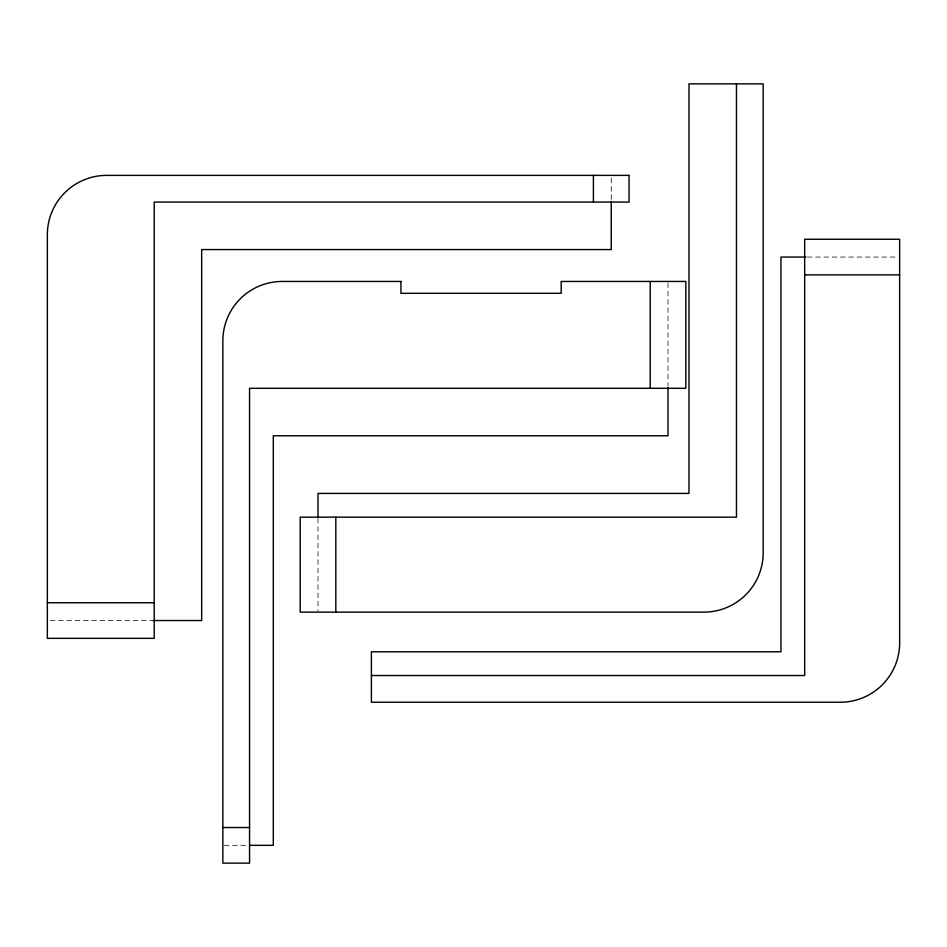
<?xml version="1.0" encoding="UTF-8"?>
<svg xmlns="http://www.w3.org/2000/svg" width="947" height="947" viewBox="0 0 947 947"><rect width="100%" height="100%" fill="white"/><g stroke="black" fill="none" stroke-linecap="round" stroke-linejoin="round"><path stroke-width="0.71" stroke-dasharray="4.74 3.55" d="M807.318 257.063L896.726 257.063M50.274 620.545L153.177 620.545M224.261 845.328L247.356 845.328M668.014 282.916L668.014 385.808M611.229 178.19L611.229 200.681M318.014 518.329L318.014 610.661"/><path stroke-width="1.42" d="M805.85 257.063L780.944 257.063L780.944 651.785L371.39 651.785L371.39 702.236L840.297 702.236A59.365 59.365 0 0 0 899.65 642.883L899.65 239.26L804.678 239.26L804.678 675.519L371.39 675.519M804.678 274.879L899.65 274.879M47.35 602.73L154.195 602.73M153.177 620.545L201.675 620.545L201.675 249.57L611.229 249.57L611.229 201.557M222.853 827.524L249.558 827.524M249.558 845.328L273.304 845.328L273.304 435.774L668.014 435.774L668.014 387.276M736.47 83.869L736.47 517.157L300.211 517.157L300.211 612.129L703.822 612.129A59.353 59.353 0 0 0 763.187 552.776L763.187 83.869L688.99 83.869L688.99 493.423L318.014 493.423L318.014 517.157M650.21 281.448L650.21 388.294M593.414 175.373L593.414 202.09M335.818 517.157L335.818 612.129M629.033 175.373L106.703 175.373A59.353 59.353 0 0 0 47.35 234.738L47.35 638.349L154.195 638.349L154.195 202.09L629.033 202.09L629.033 175.373M400.924 281.448L282.206 281.448A59.353 59.353 0 0 0 222.853 340.813L222.853 863.131L249.558 863.131L249.558 388.294L685.829 388.294L685.829 281.448L561.18 281.448L561.18 293.321L400.924 293.321L400.924 281.448"/></g></svg>
